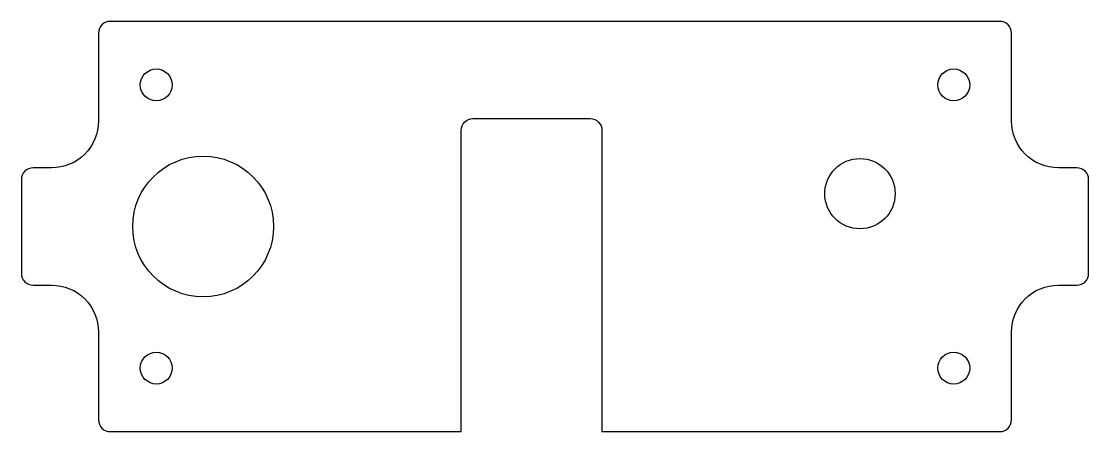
# Model space of a CAD drawing. Header units: inches. Extents: x -5.72 to -0.03, y -2.22 to -0.03.
import ezdxf

# ---------------------------------------------------------------- set-up
doc = ezdxf.new("R2010")
doc.units = ezdxf.units.IN
doc.layers.get('0').update_dxf_attribs({"linetype": 'CONTINUOUS'})

msp = doc.modelspace()

# ---------------------------------------------------------------- linework, layer by layer
msp.add_lwpolyline([(-5.3075, -1.6875), (-5.3075, -2.15625, 0.4142136), (-5.245, -2.21875), (-3.375, -2.21875), (-3.375, -0.6125, -0.4142136), (-3.3125, -0.55), (-2.6875, -0.55, -0.4142136), (-2.625, -0.6125), (-2.625, -2.21875), (-0.505, -2.21875, 0.4142136), (-0.4425, -2.15625), (-0.4425, -1.6875, -0.4142136), (-0.1925, -1.4375), (-0.09375, -1.4375, 0.4142136), (-0.03125, -1.375), (-0.03125, -0.875, 0.4142136), (-0.09375, -0.8125), (-0.1925, -0.8125, -0.4142136), (-0.4425, -0.5625), (-0.4425, -0.09375, 0.4142136), (-0.505, -0.03125), (-5.245, -0.03125, 0.4142136), (-5.3075, -0.09375), (-5.3075, -0.5625, -0.4142136), (-5.5575, -0.8125), (-5.65625, -0.8125, 0.4142136), (-5.71875, -0.875), (-5.71875, -1.375, 0.4142136), (-5.65625, -1.4375), (-5.5575, -1.4375, -0.4142136)], format="xyb", close=True)
for centre, radius in [((-5, -0.37), 0.08475), ((-0.75, -0.37), 0.08475), ((-4.75, -1.125), 0.375), ((-1.25, -0.95), 0.1875), ((-5, -1.88), 0.08475), ((-0.75, -1.88), 0.08475)]:
    msp.add_circle(centre, radius)

doc.saveas('drawing.dxf')
